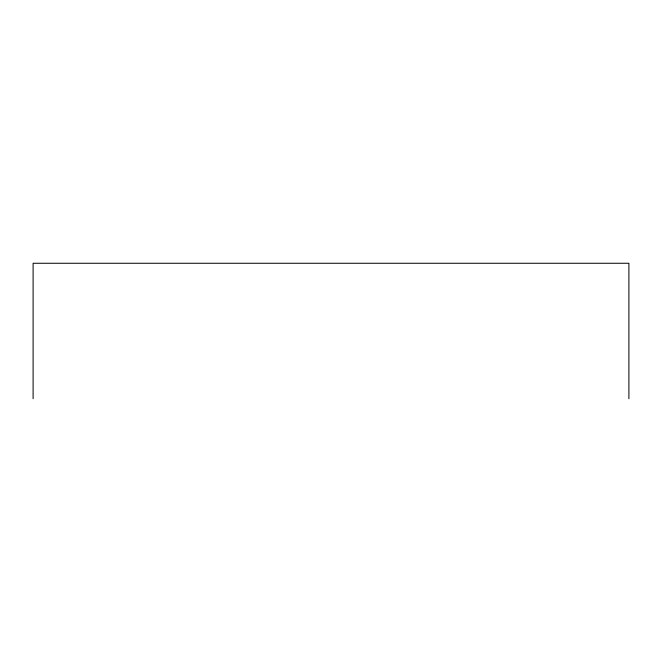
<?xml version="1.0" encoding="UTF-8"?>
<svg xmlns="http://www.w3.org/2000/svg" width="662" height="662" viewBox="0 0 662 662"><rect width="100%" height="100%" fill="white"/><g stroke="black" fill="none" stroke-linecap="round" stroke-linejoin="round"><path stroke-width="0.99" d="M628.9 398.739L628.9 263.261L33.1 263.261L33.1 398.739"/></g></svg>
